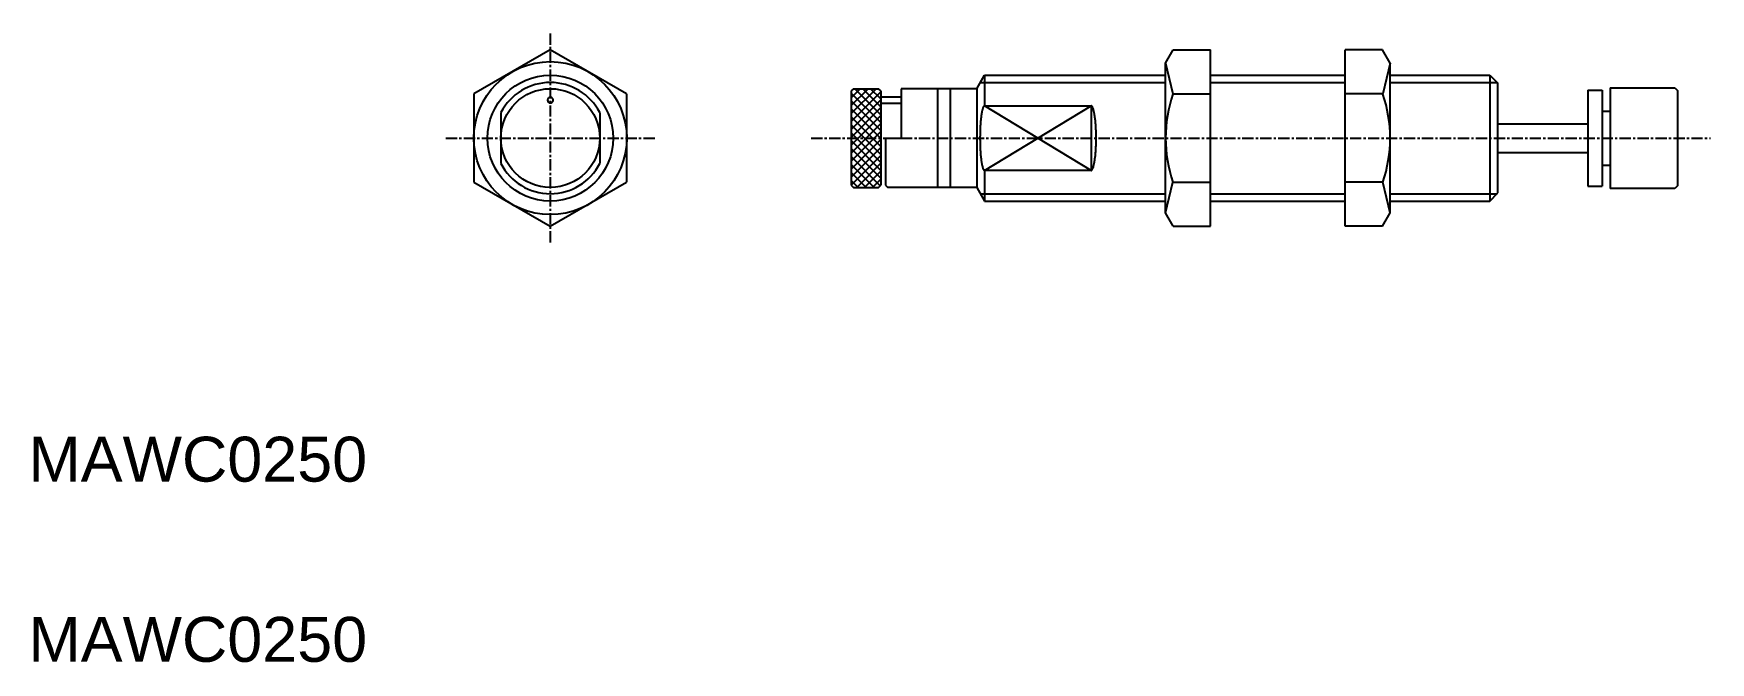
# Model space of a CAD drawing. Extents: x 67 to 254, y 169 to 239.
import ezdxf
from ezdxf.enums import TextEntityAlignment as Align

# ---------------------------------------------------------------- set-up
doc = ezdxf.new("R2010")
doc.units = 0
doc.linetypes.add('CENTER', pattern=[2, 1.25, -0.25, 0.25, -0.25])
doc.layers.get('0').update_dxf_attribs({"linetype": 'CONTINUOUS'})
doc.layers.add('CENTER', color=1, linetype='CENTER')

# ---------------------------------------------------------------- blocks, each defined once
blk = doc.blocks.new('*X2')
at = {"color": 0}
for p, q in [((157.96, 230.44), (160.73, 233.2)), ((157.96, 231.32), (159.84, 233.2)), ((157.96, 232.2), (158.96, 233.2)), ((157.96, 229.55), (161.26, 232.85)), ((161.26, 229.42), (157.96, 232.72)), ((157.96, 228.67), (161.26, 231.97)), ((161.26, 228.53), (157.96, 231.84)), ((161.26, 230.3), (158.36, 233.2)), ((161.26, 231.18), (159.24, 233.2)), ((161.26, 232.07), (160.12, 233.2)), ((157.96, 227.78), (161.26, 231.09)), ((161.26, 227.65), (157.96, 230.95)), ((157.96, 226.9), (161.26, 230.2)), ((161.26, 226.77), (157.96, 230.07)), ((157.96, 226.02), (161.26, 229.32)), ((161.26, 225.88), (157.96, 229.18)), ((157.96, 225.13), (161.26, 228.43)), ((161.26, 225), (157.96, 228.3)), ((157.96, 224.25), (161.26, 227.55)), ((161.26, 224.11), (157.96, 227.42)), ((157.96, 223.36), (161.26, 226.67)), ((161.26, 223.23), (157.96, 226.53)), ((157.96, 222.48), (161.26, 225.78)), ((161.2, 222.4), (157.96, 225.65)), ((160.52, 222.2), (157.96, 224.76)), ((158.57, 222.2), (161.26, 224.9)), ((159.63, 222.2), (157.96, 223.88)), ((158.75, 222.2), (157.96, 223)), ((159.45, 222.2), (161.26, 224.02)), ((160.33, 222.2), (161.26, 223.13))]:
    blk.add_line(p, q, dxfattribs=at)

msp = doc.modelspace()

# ---------------------------------------------------------------- linework, layer by layer
at = {"color": 7, "linetype": 'CONTINUOUS'}
for p, q in [((124.46, 237.52), (115.96, 232.61)), ((132.96, 232.61), (124.46, 237.52)), ((171.96, 233.19), (172.81, 234.7)), ((172.81, 234.7), (172.81, 231.31)), ((172.81, 234.7), (192.96, 234.7)), ((197.96, 234.7), (212.96, 234.7)), ((217.96, 234.7), (229.06, 234.7)), ((229.06, 234.7), (229.96, 233.8)), ((229.06, 234.7), (229.06, 227.7)), ((229.96, 227.7), (229.96, 233.8)), ((115.96, 232.61), (115.96, 222.8)), ((132.96, 232.61), (132.96, 222.8)), ((158.21, 233.2), (157.96, 232.95)), ((157.96, 232.95), (157.96, 227.7)), ((158.21, 233.2), (161.01, 233.2)), ((161.26, 232.95), (161.01, 233.2)), ((161.26, 232.95), (161.26, 227.7)), ((161.26, 232.28), (163.51, 232.28)), ((161.26, 231.59), (163.51, 231.59)), ((167.56, 233.19), (163.51, 233.19)), ((163.51, 233.19), (163.51, 227.7)), ((167.56, 233.19), (167.56, 227.7)), ((171.96, 233.19), (167.56, 233.19)), ((168.96, 233.15), (168.96, 227.7)), ((171.96, 233.19), (171.96, 227.7)), ((239.96, 233.05), (241.56, 233.05)), ((239.96, 233.05), (239.96, 222.35)), ((241.56, 233.05), (241.56, 222.35)), ((242.46, 233.3), (242.46, 222.1)), ((242.46, 233.3), (249.66, 233.3)), ((249.66, 233.3), (249.96, 233)), ((249.96, 233), (249.96, 222.4)), ((118.96, 230.54), (118.96, 224.87)), ((129.96, 230.54), (129.96, 224.87)), ((172.81, 231.31), (184.66, 231.31)), ((184.66, 231.31), (184.66, 224.1)), ((241.56, 230.7), (242.46, 230.7)), ((229.96, 229.3), (239.96, 229.3)), ((157.96, 227.7), (157.96, 222.46)), ((161.26, 227.7), (161.26, 222.46)), ((161.77, 227.7), (163.51, 227.7)), ((161.77, 227.7), (161.77, 222.47)), ((167.56, 227.7), (167.56, 222.22)), ((168.96, 227.7), (168.96, 222.25)), ((171.96, 227.7), (171.96, 222.22)), ((229.06, 227.7), (229.06, 220.71)), ((229.96, 221.6), (229.96, 227.7)), ((229.96, 226.1), (239.96, 226.1)), ((172.81, 224.1), (172.81, 220.7)), ((184.66, 224.1), (172.81, 224.1)), ((241.56, 224.7), (242.46, 224.7)), ((115.96, 222.8), (124.46, 217.89)), ((124.46, 217.89), (132.96, 222.8)), ((157.96, 222.46), (158.21, 222.2)), ((158.21, 222.2), (161.01, 222.2)), ((161.01, 222.2), (161.26, 222.46)), ((161.77, 222.47), (162.03, 222.22)), ((167.56, 222.22), (162.03, 222.22)), ((171.96, 222.22), (167.56, 222.22)), ((171.96, 222.22), (172.81, 220.7)), ((239.96, 222.35), (241.56, 222.35)), ((249.96, 222.4), (249.66, 222.1)), ((172.81, 220.7), (192.96, 220.7)), ((197.96, 220.7), (212.96, 220.7)), ((217.96, 220.7), (229.07, 220.7)), ((229.06, 220.7), (229.96, 221.6)), ((249.66, 222.1), (242.46, 222.1))]:
    msp.add_line(p, q, dxfattribs=at)
at = {"color": 0, "linetype": 'BYBLOCK'}
for p, q in [((192.96, 236.03), (193.81, 237.52)), ((193.81, 237.52), (197.96, 237.52)), ((197.96, 217.89), (197.96, 237.52)), ((217.1, 237.52), (212.96, 237.52)), ((212.96, 217.89), (212.96, 237.52)), ((217.96, 236.03), (217.1, 237.52)), ((192.96, 236.03), (193.77, 232.61)), ((192.96, 219.37), (192.96, 236.03)), ((217.96, 236.03), (217.15, 232.61)), ((217.96, 219.37), (217.96, 236.03)), ((193.77, 232.61), (197.96, 232.61)), ((217.15, 232.61), (212.96, 232.61)), ((192.96, 219.37), (193.77, 222.8)), ((193.77, 222.8), (197.96, 222.8)), ((217.15, 222.8), (212.96, 222.8)), ((217.96, 219.37), (217.15, 222.8)), ((193.81, 217.89), (192.96, 219.37)), ((217.1, 217.89), (217.96, 219.37)), ((193.81, 217.89), (197.96, 217.89)), ((217.1, 217.89), (212.96, 217.89))]:
    msp.add_line(p, q, dxfattribs=at)
at = {"color": 3, "linetype": 'CONTINUOUS'}
for p, q in [((172.36, 233.9), (192.96, 233.9)), ((197.96, 233.9), (212.96, 233.9)), ((217.96, 233.9), (229.87, 233.9)), ((172.81, 224.1), (184.66, 231.31)), ((184.66, 224.1), (172.81, 231.31)), ((172.36, 221.5), (192.96, 221.5)), ((197.96, 221.5), (212.96, 221.5)), ((217.96, 221.5), (229.87, 221.5))]:
    msp.add_line(p, q, dxfattribs=at)
at = {"color": 7, "linetype": 'CONTINUOUS'}
for points in [[(172.81, 231.31, 0), (172.8, 231.31, 0), (172.78, 231.31, 0), (172.77, 231.3, 0), (172.76, 231.29, 0), (172.75, 231.28, 0), (172.73, 231.27, 0), (172.72, 231.26, 0), (172.71, 231.24, 0), (172.7, 231.22, 0), (172.68, 231.2, 0), (172.67, 231.18, 0), (172.66, 231.15, 0), (172.65, 231.13, 0), (172.63, 231.1, 0), (172.62, 231.07, 0), (172.61, 231.04, 0), (172.6, 231, 0), (172.59, 230.96, 0), (172.58, 230.93, 0), (172.57, 230.88, 0), (172.56, 230.84, 0), (172.54, 230.8, 0), (172.53, 230.75, 0), (172.52, 230.7, 0), (172.51, 230.65, 0), (172.5, 230.6, 0), (172.49, 230.55, 0), (172.48, 230.49, 0), (172.47, 230.43, 0), (172.46, 230.38, 0), (172.45, 230.32, 0), (172.44, 230.25, 0), (172.44, 230.19, 0), (172.43, 230.13, 0), (172.42, 230.06, 0), (172.41, 229.99, 0), (172.4, 229.92, 0), (172.4, 229.85, 0), (172.39, 229.78, 0), (172.38, 229.71, 0), (172.37, 229.63, 0), (172.37, 229.56, 0), (172.36, 229.48, 0), (172.35, 229.4, 0), (172.35, 229.33, 0), (172.34, 229.25, 0), (172.34, 229.17, 0), (172.33, 229.09, 0), (172.33, 229, 0), (172.32, 228.92, 0), (172.32, 228.84, 0), (172.32, 228.75, 0), (172.31, 228.67, 0), (172.31, 228.58, 0), (172.31, 228.5, 0), (172.3, 228.41, 0), (172.3, 228.32, 0), (172.3, 228.23, 0), (172.3, 228.15, 0), (172.3, 228.06, 0), (172.3, 227.97, 0), (172.29, 227.88, 0), (172.29, 227.79, 0), (172.29, 227.71, 0), (172.29, 227.62, 0), (172.29, 227.53, 0), (172.3, 227.44, 0), (172.3, 227.35, 0), (172.3, 227.26, 0), (172.3, 227.18, 0), (172.3, 227.09, 0), (172.3, 227, 0), (172.31, 226.91, 0), (172.31, 226.83, 0), (172.31, 226.74, 0), (172.32, 226.66, 0), (172.32, 226.57, 0), (172.32, 226.49, 0), (172.33, 226.41, 0), (172.33, 226.32, 0), (172.34, 226.24, 0), (172.34, 226.16, 0), (172.35, 226.08, 0), (172.35, 226, 0), (172.36, 225.93, 0), (172.37, 225.85, 0), (172.37, 225.78, 0), (172.38, 225.7, 0), (172.39, 225.63, 0), (172.4, 225.56, 0), (172.4, 225.49, 0), (172.41, 225.42, 0), (172.42, 225.35, 0), (172.43, 225.28, 0), (172.44, 225.22, 0), (172.44, 225.15, 0), (172.45, 225.09, 0), (172.46, 225.03, 0), (172.47, 224.97, 0), (172.48, 224.92, 0), (172.49, 224.86, 0), (172.5, 224.81, 0), (172.51, 224.76, 0), (172.52, 224.71, 0), (172.53, 224.66, 0), (172.54, 224.61, 0), (172.56, 224.57, 0), (172.57, 224.52, 0), (172.58, 224.48, 0), (172.59, 224.44, 0), (172.6, 224.41, 0), (172.61, 224.37, 0), (172.62, 224.34, 0), (172.63, 224.31, 0), (172.65, 224.28, 0), (172.66, 224.25, 0), (172.67, 224.23, 0), (172.68, 224.21, 0), (172.7, 224.19, 0), (172.71, 224.17, 0), (172.72, 224.15, 0), (172.73, 224.14, 0), (172.75, 224.13, 0), (172.76, 224.12, 0), (172.77, 224.11, 0), (172.78, 224.1, 0), (172.8, 224.1, 0), (172.81, 224.1, 0)], [(184.66, 224.1, 0), (184.67, 224.1, 0), (184.69, 224.1, 0), (184.7, 224.11, 0), (184.71, 224.12, 0), (184.73, 224.13, 0), (184.74, 224.14, 0), (184.76, 224.15, 0), (184.77, 224.17, 0), (184.78, 224.19, 0), (184.8, 224.21, 0), (184.81, 224.23, 0), (184.82, 224.25, 0), (184.84, 224.28, 0), (184.85, 224.31, 0), (184.87, 224.34, 0), (184.88, 224.37, 0), (184.89, 224.41, 0), (184.9, 224.44, 0), (184.92, 224.48, 0), (184.93, 224.52, 0), (184.94, 224.57, 0), (184.95, 224.61, 0), (184.97, 224.66, 0), (184.98, 224.71, 0), (184.99, 224.76, 0), (185, 224.81, 0), (185.01, 224.86, 0), (185.02, 224.92, 0), (185.03, 224.97, 0), (185.04, 225.03, 0), (185.05, 225.09, 0), (185.06, 225.15, 0), (185.07, 225.22, 0), (185.08, 225.28, 0), (185.09, 225.35, 0), (185.1, 225.42, 0), (185.11, 225.49, 0), (185.12, 225.56, 0), (185.13, 225.63, 0), (185.14, 225.7, 0), (185.14, 225.78, 0), (185.15, 225.85, 0), (185.16, 225.93, 0), (185.16, 226, 0), (185.17, 226.08, 0), (185.18, 226.16, 0), (185.18, 226.24, 0), (185.19, 226.32, 0), (185.19, 226.41, 0), (185.2, 226.49, 0), (185.2, 226.57, 0), (185.21, 226.66, 0), (185.21, 226.74, 0), (185.22, 226.83, 0), (185.22, 226.91, 0), (185.22, 227, 0), (185.22, 227.09, 0), (185.23, 227.18, 0), (185.23, 227.26, 0), (185.23, 227.35, 0), (185.23, 227.44, 0), (185.23, 227.53, 0), (185.23, 227.62, 0), (185.23, 227.71, 0), (185.23, 227.79, 0), (185.23, 227.88, 0), (185.23, 227.97, 0), (185.23, 228.06, 0), (185.23, 228.15, 0), (185.23, 228.23, 0), (185.22, 228.32, 0), (185.22, 228.41, 0), (185.22, 228.5, 0), (185.22, 228.58, 0), (185.21, 228.67, 0), (185.21, 228.75, 0), (185.2, 228.84, 0), (185.2, 228.92, 0), (185.19, 229, 0), (185.19, 229.09, 0), (185.18, 229.17, 0), (185.18, 229.25, 0), (185.17, 229.33, 0), (185.16, 229.4, 0), (185.16, 229.48, 0), (185.15, 229.56, 0), (185.14, 229.63, 0), (185.14, 229.71, 0), (185.13, 229.78, 0), (185.12, 229.85, 0), (185.11, 229.92, 0), (185.1, 229.99, 0), (185.09, 230.06, 0), (185.08, 230.13, 0), (185.07, 230.19, 0), (185.06, 230.25, 0), (185.05, 230.32, 0), (185.04, 230.38, 0), (185.03, 230.43, 0), (185.02, 230.49, 0), (185.01, 230.55, 0), (185, 230.6, 0), (184.99, 230.65, 0), (184.98, 230.7, 0), (184.97, 230.75, 0), (184.95, 230.8, 0), (184.94, 230.84, 0), (184.93, 230.88, 0), (184.92, 230.93, 0), (184.9, 230.96, 0), (184.89, 231, 0), (184.88, 231.04, 0), (184.87, 231.07, 0), (184.85, 231.1, 0), (184.84, 231.13, 0), (184.82, 231.15, 0), (184.81, 231.18, 0), (184.8, 231.2, 0), (184.78, 231.22, 0), (184.77, 231.24, 0), (184.76, 231.26, 0), (184.74, 231.27, 0), (184.73, 231.28, 0), (184.71, 231.29, 0), (184.7, 231.3, 0), (184.69, 231.31, 0), (184.67, 231.31, 0), (184.66, 231.31, 0)]]:
    msp.add_polyline3d(points, dxfattribs=at)
for radius in [8.51, 7, 5.5]:
    msp.add_circle((124.46, 227.7), radius, dxfattribs=at)
at = {"color": 3, "linetype": 'CONTINUOUS'}
for start, end in [(90, 152.725), (27.275, 90), (207.275, 270), (270, 332.725)]:
    msp.add_arc((124.46, 227.7), 6.19, start, end, dxfattribs=at)
at = {"color": 7, "linetype": 'CONTINUOUS'}
for start, end in [(90.2896, 269.7104), (269.7104, 90.2896)]:
    msp.add_arc((124.46, 231.93), 0.318, start, end, dxfattribs=at)
at = {"color": 0, "linetype": 'BYBLOCK'}
for centre, start, end in [((208.26, 227.7), 161.2918, 198.7084), ((202.66, 227.7), 341.2916, 18.7082)]:
    msp.add_arc(centre, 15.3, start, end, dxfattribs=at)
at = {"layer": 'CENTER', "color": 1, "linetype": 'CENTER'}
for p, q in [((124.46, 239.34), (124.46, 216.07)), ((112.83, 227.7), (136.09, 227.7)), ((153.5, 227.7), (253.62, 227.7))]:
    msp.add_line(p, q, dxfattribs=at)

# ---------------------------------------------------------------- block references
at = {"color": 7, "linetype": 'CONTINUOUS'}
msp.add_blockref('*X2', (0, 0), dxfattribs=at)

# ---------------------------------------------------------------- texts
at = {"color": 7, "linetype": 'CONTINUOUS', "width": 1.046512}
for p in [(66.35, 187.97), (66.35, 167.92)]:
    msp.add_text('MAWC0250', height=5, dxfattribs=at).set_placement(p, align=Align.BOTTOM_LEFT)

doc.saveas('drawing.dxf')
